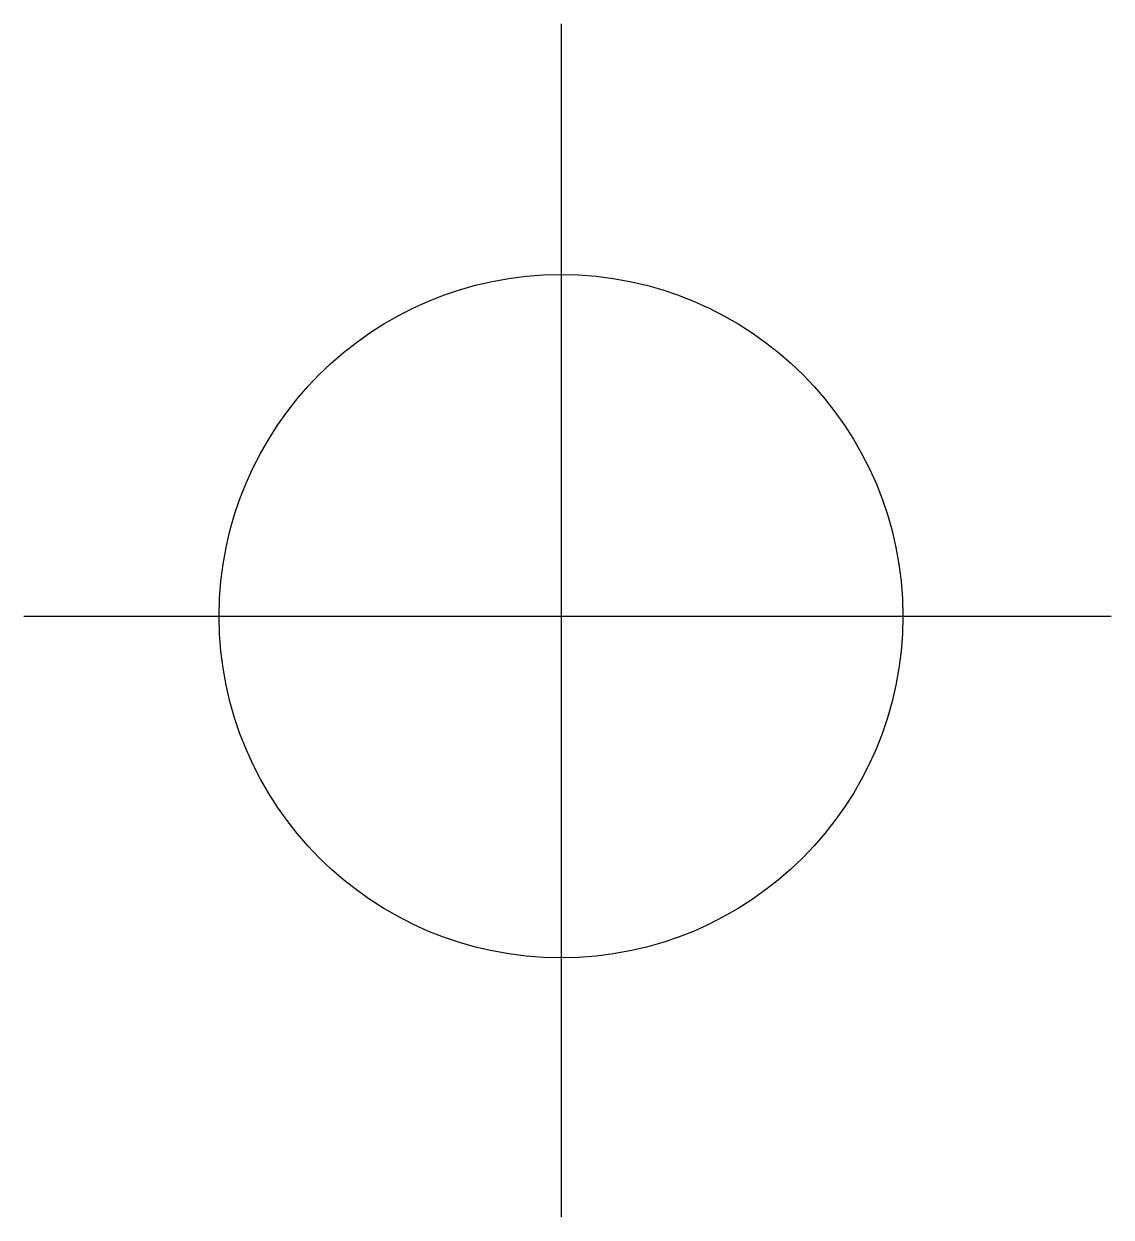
# Model space of a CAD drawing. Header units: metres. Extents: x -606 to 667, y -687 to 710.
import ezdxf

# ---------------------------------------------------------------- set-up
doc = ezdxf.new("R2010")
doc.units = ezdxf.units.M
doc.layers.add('2', color=7, linetype='Continuous')

msp = doc.modelspace()

# ---------------------------------------------------------------- linework, layer by layer
msp.add_circle((23, 16.06), 400)
at = {"layer": '2'}
for p, q in [((23, 709.52), (23, -687.46)), ((-605.52, 16.06), (666.62, 16.06))]:
    msp.add_line(p, q, dxfattribs=at)

doc.saveas('drawing.dxf')
